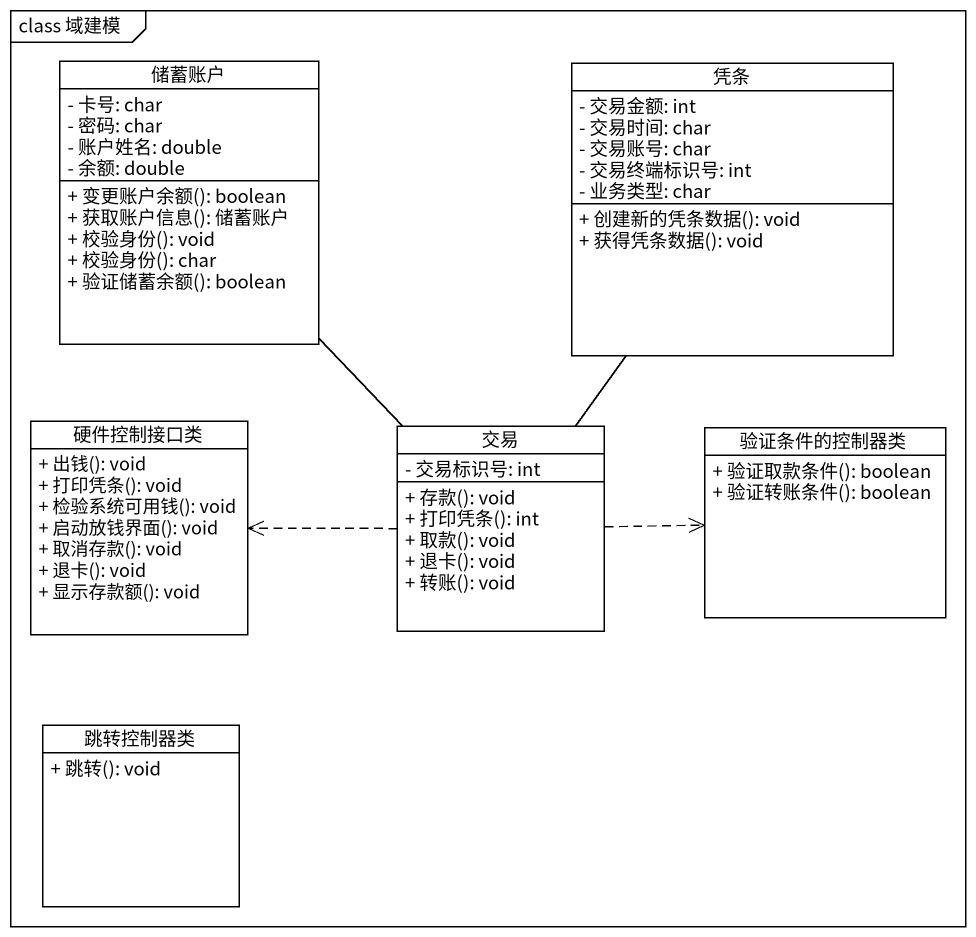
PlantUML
@startuml
mainframe class 域建模
hide circle
hide empty members
skinparam classAttributeIconSize 0
class 储蓄账户 {
  - 卡号: char
  - 密码: char
  - 账户姓名: double
  - 余额: double
  + 变更账户余额(): boolean
  + 获取账户信息(): 储蓄账户
  + 校验身份(): void
  + 校验身份(): char
  + 验证储蓄余额(): boolean
}
class 凭条 {
  - 交易金额: int
  - 交易时间: char
  - 交易账号: char
  - 交易终端标识号: int
  - 业务类型: char
  + 创建新的凭条数据(): void
  + 获得凭条数据(): void
}
class 硬件控制接口类 {
  + 出钱(): void
  + 打印凭条(): void
  + 检验系统可用钱(): void
  + 启动放钱界面(): void
  + 取消存款(): void
  + 退卡(): void
  + 显示存款额(): void
}
class 交易 {
  - 交易标识号: int
  + 存款(): void
  + 打印凭条(): int
  + 取款(): void
  + 退卡(): void
  + 转账(): void
}
class 验证条件的控制器类 {
  + 验证取款条件(): boolean
  + 验证转账条件(): boolean
}
class 跳转控制器类 {
  + 跳转(): void
}
储蓄账户 -- 交易
交易 -up- 凭条
交易 .left.> 硬件控制接口类
交易 .right.> 验证条件的控制器类
@enduml
